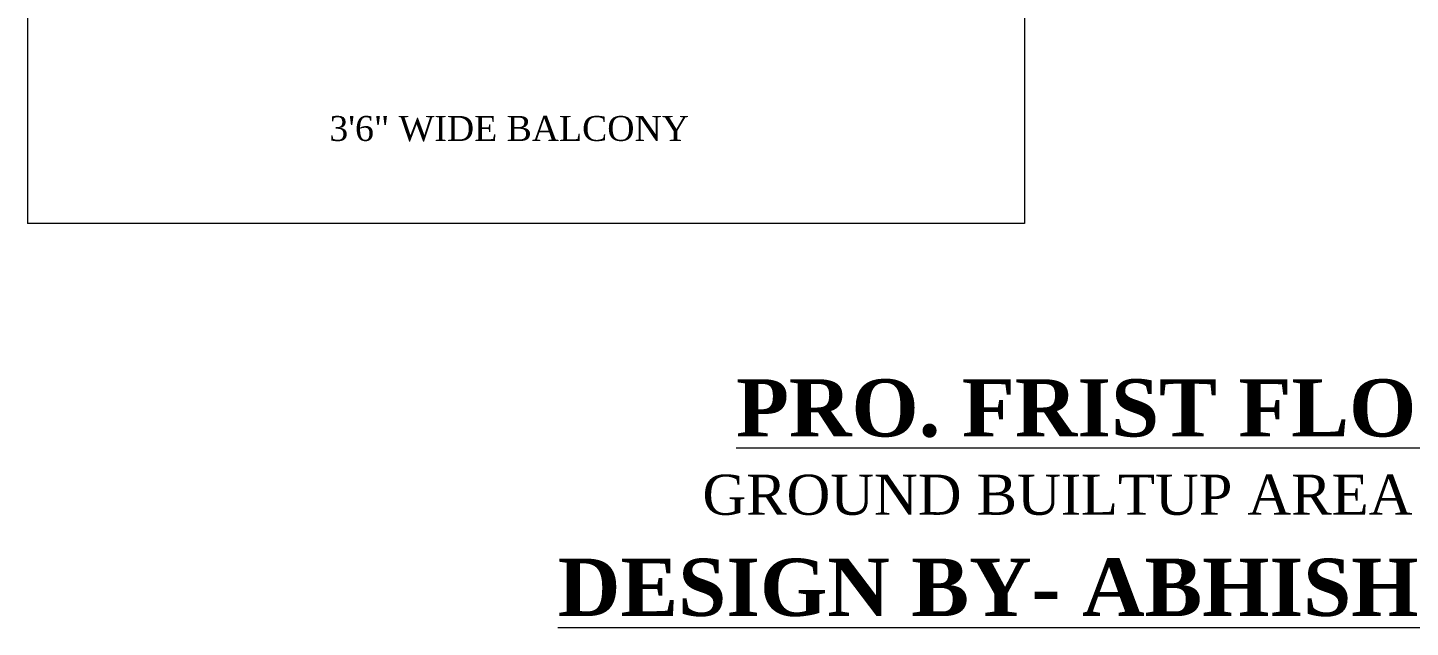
# Model space of a CAD drawing. Header units: inches. Extents: x 1245525 to 1246078, y 695303 to 695971.
# Drawn here: x 1245524.9 to 1245801.7, y 695303.1 to 695423.1 of the extents above; entities that cross this region are included whole.
import ezdxf

# ---------------------------------------------------------------- set-up
doc = ezdxf.new("R2010")
doc.units = ezdxf.units.IN
doc.header["$LTSCALE"] = 5
doc.header["$MEASUREMENT"] = 0
doc.layers.get('0').update_dxf_attribs({"lineweight": 18})
doc.styles.add('text1', font='TEMPSITC.TTF', dxfattribs={"height": 7})

msp = doc.modelspace()

# ---------------------------------------------------------------- linework, layer by layer
at = {"ltscale": 5}
for p, q in [((1245524.93, 695619.91), (1245524.93, 695383.91)), ((1245724.43, 695425.91), (1245724.43, 695383.91)), ((1245724.43, 695383.91), (1245524.93, 695383.91))]:
    msp.add_line(p, q, dxfattribs=at)

# ---------------------------------------------------------------- texts
at = {"ltscale": 5, "attachment_point": 1, "style": 'text1'}
for s, width, gutter_width, heights, insert, char_height in [('\\A1;\\pxqc;{\\fTimes New Roman|b0|i0|c0|p18;3\'6" WIDE BALCONY}', 89.7326, 35, [0], (1245576.45, 695405.44), 5), ('\\pxqc;{\\fTimes New Roman|b1|i0|c0|p18;\\LPRO. FRIST FLOOR PLAN\\P\\A1;\\fTimes New Roman|b0|i0|c0|p18;\\H0.7x;\\lGROUND BUILTUP AREA = 1501.00 SQFT}', 360.9173, 0, [40.13], (1245593.08, 695352.74), 11.4657), ('{\\fTimes New Roman|b1|i0|c0|p18;\\LDESIGN BY- ABHISHEK JAISWAL}', 360.9173, 0, [40.13], (1245631.08, 695316.82), 11.4657)]:
    msp.add_mtext_dynamic_manual_height_columns(s, width=width, gutter_width=gutter_width, heights=heights, dxfattribs=dict(at, insert=insert, char_height=char_height))

doc.saveas('drawing.dxf')
